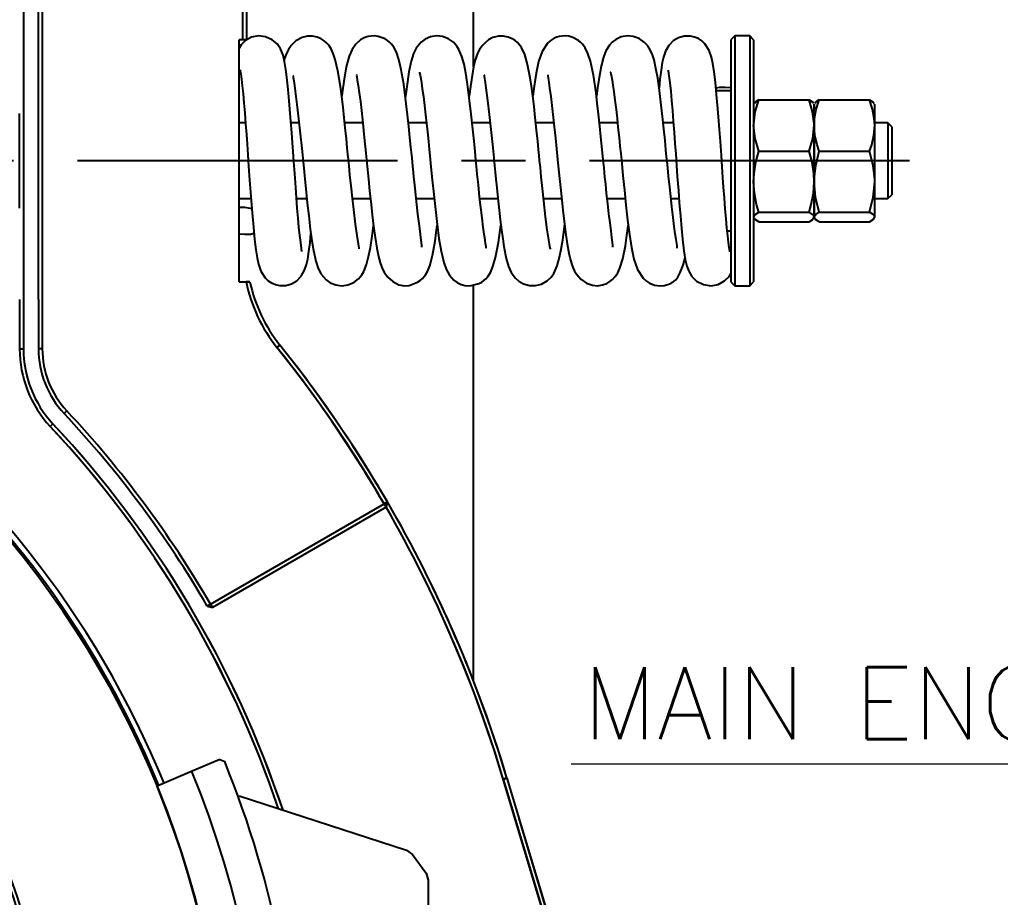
# Model space of a CAD drawing. Extents: x 4154 to 4364, y 2392 to 2546.
# Drawn here: x 4220.61 to 4241.05, y 2439.36 to 2457.64 of the extents above; entities that cross this region are included whole.
import ezdxf

# ---------------------------------------------------------------- set-up
doc = ezdxf.new("R2010")
doc.units = 0
doc.header["$LTSCALE"] = 1.5
doc.header["$MEASUREMENT"] = 0
for name, pattern in [('CENTER', [10.16, 6.35, -1.27, 1.27, -1.27]), ('CENTER2', [6.5, 5, -0.5, 0.5, -0.5]), ('HIDDEN', [4.5, 3, -1.5])]:
    doc.linetypes.add(name, pattern=pattern)
doc.layers.get('0').update_dxf_attribs({"color": 2})
doc.layers.add('1', color=7, linetype='Continuous')
doc.layers.add('SL', color=7, linetype='Continuous')
doc.styles.add('KWHS', font='ROMANS', dxfattribs={"bigfont": 'GHS'})
doc.styles.get("Standard").update_dxf_attribs({"font": 'romans.shx', "width": 0.9})
doc.dimstyles.get("Standard").update_dxf_attribs({"dimtxt": 0.18, "dimasz": 0.18, "dimexe": 0.18, "dimexo": 0.0625, "dimgap": 0.09, "dimtad": 0, "dimtih": 1, "dimtoh": 1, "dimdec": 4, "dimzin": 0, "dimdsep": 46, "dimtxsty": 'Standard', "dimcen": 0.09, "dimadec": 0, "dimazin": 0, "dimtfac": 1, "dimtdec": 4, "dimtofl": 0, "dimtmove": 0, "dimatfit": 0, "dimfxl": 1, "dimtolj": 1, "dimtzin": 0, "dimarcsym": 0})

msp = doc.modelspace()

# ---------------------------------------------------------------- linework, layer by layer
at = {"color": 7, "linetype": 'Continuous'}
for p, q in [((4220.68935, 2468.57848), (4220.68935, 2450.78641)), ((4221.00471, 2451.81106), (4221.00471, 2468.57848)), ((4221.08355, 2468.57848), (4221.08355, 2450.78641)), ((4225.26215, 2457.22532), (4225.26215, 2468.57848)), ((4225.34099, 2468.57848), (4225.34099, 2457.22532)), ((4230.07147, 2456.66291), (4230.07147, 2458.25026)), ((4225.22867, 2457.11774), (4225.18214, 2457.04655)), ((4225.1833, 2452.17948), (4225.1833, 2457.22532)), ((4225.26215, 2457.22532), (4225.1833, 2457.22532)), ((4225.31969, 2457.20645), (4225.22867, 2457.11774)), ((4225.34099, 2457.22532), (4225.26215, 2457.22532)), ((4225.44538, 2457.27482), (4225.31969, 2457.20645)), ((4225.58642, 2457.30352), (4225.44538, 2457.27482)), ((4225.73605, 2457.28765), (4225.58642, 2457.30352)), ((4225.87583, 2457.22496), (4225.73605, 2457.28765)), ((4225.97682, 2457.13671), (4225.87583, 2457.22496)), ((4226.04625, 2457.0359), (4225.97682, 2457.13671)), ((4226.27211, 2457.10271), (4226.2139, 2457.02077)), ((4226.36869, 2457.19819), (4226.27211, 2457.10271)), ((4226.4948, 2457.27272), (4226.36869, 2457.19819)), ((4226.61091, 2457.30159), (4226.4948, 2457.27272)), ((4226.71178, 2457.30122), (4226.61091, 2457.30159)), ((4226.81257, 2457.27942), (4226.71178, 2457.30122)), ((4226.89653, 2457.24305), (4226.81257, 2457.27942)), ((4226.95667, 2457.20441), (4226.89653, 2457.24305)), ((4227.00612, 2457.16222), (4226.95667, 2457.20441)), ((4227.05064, 2457.1129), (4227.00612, 2457.16222)), ((4227.10234, 2457.0347), (4227.05064, 2457.1129)), ((4227.61906, 2457.13514), (4227.53926, 2457.01906)), ((4227.71073, 2457.21897), (4227.61906, 2457.13514)), ((4227.77296, 2457.25584), (4227.71073, 2457.21897)), ((4227.82707, 2457.27808), (4227.77296, 2457.25584)), ((4227.87523, 2457.29169), (4227.82707, 2457.27808)), ((4227.93281, 2457.30133), (4227.87523, 2457.29169)), ((4227.99899, 2457.30396), (4227.93281, 2457.30133)), ((4228.08128, 2457.29473), (4227.99899, 2457.30396)), ((4228.22858, 2457.24037), (4228.08128, 2457.29473)), ((4228.27703, 2457.20947), (4228.22858, 2457.24037)), ((4228.31977, 2457.1749), (4228.27703, 2457.20947)), ((4228.36262, 2457.13055), (4228.31977, 2457.1749)), ((4228.40506, 2457.07244), (4228.36262, 2457.13055)), ((4228.98042, 2457.1767), (4228.87662, 2457.05188)), ((4229.05936, 2457.23443), (4228.98042, 2457.1767)), ((4229.1708, 2457.28332), (4229.05936, 2457.23443)), ((4229.2996, 2457.30397), (4229.1708, 2457.28332)), ((4229.422, 2457.2918), (4229.2996, 2457.30397)), ((4229.54749, 2457.2445), (4229.422, 2457.2918)), ((4229.65096, 2457.17057), (4229.54749, 2457.2445)), ((4229.72221, 2457.0905), (4229.65096, 2457.17057)), ((4230.30825, 2457.16163), (4230.24958, 2457.09778)), ((4230.38396, 2457.22309), (4230.30825, 2457.16163)), ((4230.46965, 2457.27), (4230.38396, 2457.22309)), ((4230.58673, 2457.30094), (4230.46965, 2457.27)), ((4230.68779, 2457.30179), (4230.58673, 2457.30094)), ((4230.789, 2457.28105), (4230.68779, 2457.30179)), ((4230.8741, 2457.24516), (4230.789, 2457.28105)), ((4230.93539, 2457.20647), (4230.8741, 2457.24516)), ((4230.9851, 2457.16464), (4230.93539, 2457.20647)), ((4231.06969, 2457.059), (4230.9851, 2457.16464)), ((4231.61987, 2457.15636), (4231.50139, 2456.98156)), ((4231.68872, 2457.21648), (4231.61987, 2457.15636)), ((4231.75135, 2457.25431), (4231.68872, 2457.21648)), ((4231.80591, 2457.27717), (4231.75135, 2457.25431)), ((4231.85398, 2457.29106), (4231.80591, 2457.27717)), ((4231.97671, 2457.30405), (4231.85398, 2457.29106)), ((4232.0582, 2457.29562), (4231.97671, 2457.30405)), ((4232.13972, 2457.27295), (4232.0582, 2457.29562)), ((4232.25627, 2457.21108), (4232.13972, 2457.27295)), ((4232.29898, 2457.17695), (4232.25627, 2457.21108)), ((4232.34184, 2457.13321), (4232.29898, 2457.17695)), ((4232.39832, 2457.05296), (4232.34184, 2457.13321)), ((4232.89963, 2457.11101), (4232.82519, 2456.99091)), ((4232.95834, 2457.1735), (4232.89963, 2457.11101)), ((4233.03583, 2457.23142), (4232.95834, 2457.1735)), ((4233.14571, 2457.2813), (4233.03583, 2457.23142)), ((4233.27462, 2457.30376), (4233.14571, 2457.2813)), ((4233.39677, 2457.29329), (4233.27462, 2457.30376)), ((4233.5227, 2457.24784), (4233.39677, 2457.29329)), ((4233.62776, 2457.17483), (4233.5227, 2457.24784)), ((4233.70071, 2457.09457), (4233.62776, 2457.17483)), ((4234.1365, 2457.10454), (4234.06799, 2456.9835)), ((4234.22985, 2457.20124), (4234.1365, 2457.10454)), ((4234.33828, 2457.26539), (4234.22985, 2457.20124)), ((4234.45734, 2457.29893), (4234.33828, 2457.26539)), ((4234.59273, 2457.29976), (4234.45734, 2457.29893)), ((4234.6757, 2457.28098), (4234.59273, 2457.29976)), ((4234.75549, 2457.24691), (4234.6757, 2457.28098)), ((4234.82652, 2457.19921), (4234.75549, 2457.24691)), ((4234.88681, 2457.14032), (4234.82652, 2457.19921)), ((4234.97608, 2457.00173), (4234.88681, 2457.14032)), ((4235.51152, 2457.30417), (4235.43268, 2457.22532)), ((4235.43268, 2457.22532), (4235.43268, 2452.17948)), ((4235.51152, 2457.30417), (4235.51152, 2452.10064)), ((4235.82689, 2457.30417), (4235.51152, 2457.30417)), ((4235.82689, 2457.30417), (4235.82689, 2452.10064)), ((4235.90573, 2457.22532), (4235.82689, 2457.30417)), ((4235.90573, 2457.22532), (4235.90573, 2452.17948)), ((4225.18214, 2457.04655), (4225.18214, 2457.04655)), ((4226.1005, 2456.90214), (4226.04625, 2457.0359)), ((4226.13157, 2456.77175), (4226.1005, 2456.90214)), ((4226.16597, 2456.92605), (4226.1257, 2456.80913)), ((4226.2139, 2457.02077), (4226.16597, 2456.92605)), ((4227.14732, 2456.93759), (4227.10234, 2457.0347)), ((4227.18786, 2456.81572), (4227.14732, 2456.93759)), ((4227.53926, 2457.01906), (4227.47902, 2456.88404)), ((4228.46045, 2456.96384), (4228.40506, 2457.07244)), ((4228.51167, 2456.81537), (4228.46045, 2456.96384)), ((4228.81983, 2456.93492), (4228.77124, 2456.77929)), ((4228.87662, 2457.05188), (4228.81983, 2456.93492)), ((4229.76543, 2457.02124), (4229.72221, 2457.0905)), ((4229.82605, 2456.87736), (4229.76543, 2457.02124)), ((4230.16061, 2456.95587), (4230.13158, 2456.88471)), ((4230.19328, 2457.01732), (4230.16061, 2456.95587)), ((4230.24958, 2457.09778), (4230.19328, 2457.01732)), ((4231.13766, 2456.91419), (4231.06969, 2457.059)), ((4231.19611, 2456.71129), (4231.13766, 2456.91419)), ((4231.50139, 2456.98156), (4231.4243, 2456.76807)), ((4232.45332, 2456.93539), (4232.39832, 2457.05296)), ((4232.50304, 2456.77997), (4232.45332, 2456.93539)), ((4232.82519, 2456.99091), (4232.77552, 2456.86023)), ((4233.75667, 2457.00238), (4233.70071, 2457.09457)), ((4233.79731, 2456.90677), (4233.75667, 2457.00238)), ((4233.83025, 2456.80213), (4233.79731, 2456.90677)), ((4234.06799, 2456.9835), (4234.02714, 2456.86264)), ((4235.02821, 2456.85847), (4234.97608, 2457.00173)), ((4226.1257, 2456.80913), (4226.12416, 2456.80283)), ((4226.15926, 2456.60508), (4226.13157, 2456.77175)), ((4227.24309, 2456.5749), (4227.18786, 2456.81572)), ((4227.47902, 2456.88404), (4227.41635, 2456.65791)), ((4228.55632, 2456.63399), (4228.51167, 2456.81537)), ((4228.77124, 2456.77929), (4228.72309, 2456.55311)), ((4229.87092, 2456.71309), (4229.82605, 2456.87736)), ((4229.90771, 2456.52575), (4229.87092, 2456.71309)), ((4230.10491, 2456.80068), (4230.07125, 2456.66201)), ((4230.13158, 2456.88471), (4230.10491, 2456.80068)), ((4231.24955, 2456.43173), (4231.19611, 2456.71129)), ((4231.4243, 2456.76807), (4231.37273, 2456.52858)), ((4232.56648, 2456.4851), (4232.50304, 2456.77997)), ((4232.77552, 2456.86023), (4232.72748, 2456.67059)), ((4233.87043, 2456.62772), (4233.83025, 2456.80213)), ((4234.00246, 2456.75011), (4233.9774, 2456.59217)), ((4234.02714, 2456.86264), (4234.00246, 2456.75011)), ((4235.05739, 2456.72631), (4235.02821, 2456.85847)), ((4235.08331, 2456.55503), (4235.05739, 2456.72631)), ((4225.20512, 2456.59797), (4225.20773, 2456.57554)), ((4225.20773, 2456.57554), (4225.21833, 2456.50756)), ((4225.21833, 2456.50756), (4225.23229, 2456.40456)), ((4226.17976, 2456.44735), (4226.15926, 2456.60508)), ((4227.29575, 2456.24715), (4227.24309, 2456.5749)), ((4227.41635, 2456.65791), (4227.37087, 2456.40489)), ((4227.63424, 2456.49661), (4227.63149, 2456.48635)), ((4228.61481, 2456.29983), (4228.55632, 2456.63399)), ((4228.72309, 2456.55311), (4228.68997, 2456.35049)), ((4228.94541, 2456.54743), (4228.94533, 2456.53652)), ((4228.94533, 2456.53652), (4228.95558, 2456.48358)), ((4229.94358, 2456.29633), (4229.90771, 2456.52575)), ((4230.07125, 2456.66201), (4230.0376, 2456.48176)), ((4231.37273, 2456.52858), (4231.33085, 2456.25845)), ((4231.61626, 2456.49559), (4231.61376, 2456.49565)), ((4231.61376, 2456.49565), (4231.61403, 2456.47429)), ((4232.72748, 2456.67059), (4232.67853, 2456.39698)), ((4232.9269, 2456.54807), (4232.92577, 2456.54911)), ((4232.92577, 2456.54911), (4232.93197, 2456.50958)), ((4232.93197, 2456.50958), (4232.94164, 2456.45957)), ((4233.90603, 2456.4236), (4233.87043, 2456.62772)), ((4233.9774, 2456.59217), (4233.95373, 2456.40194)), ((4234.12448, 2456.59026), (4234.12482, 2456.57356)), ((4234.12482, 2456.57356), (4234.14023, 2456.4735)), ((4235.10855, 2456.3429), (4235.08331, 2456.55503)), ((4225.23229, 2456.40456), (4225.2484, 2456.26707)), ((4226.20051, 2456.25777), (4226.17976, 2456.44735)), ((4226.31468, 2456.48202), (4226.30868, 2456.47497)), ((4226.30868, 2456.47497), (4226.31099, 2456.43802)), ((4226.31099, 2456.43802), (4226.32126, 2456.37121)), ((4226.32126, 2456.37121), (4226.33682, 2456.27333)), ((4227.37087, 2456.40489), (4227.3308, 2456.12036)), ((4227.63149, 2456.48635), (4227.63607, 2456.44956)), ((4227.63607, 2456.44956), (4227.64738, 2456.38071)), ((4227.64738, 2456.38071), (4227.66449, 2456.27289)), ((4228.66833, 2455.89065), (4228.61481, 2456.29983)), ((4228.68997, 2456.35049), (4228.65525, 2456.09821)), ((4228.95558, 2456.48358), (4228.96752, 2456.41924)), ((4228.96752, 2456.41924), (4228.98311, 2456.32694)), ((4228.98311, 2456.32694), (4229.00197, 2456.20295)), ((4229.98086, 2456.01363), (4229.94358, 2456.29633)), ((4230.0376, 2456.48176), (4230.00296, 2456.25292)), ((4230.29369, 2456.48388), (4230.28998, 2456.46285)), ((4230.28998, 2456.46285), (4230.29601, 2456.41356)), ((4230.29544, 2456.48359), (4230.29369, 2456.48388)), ((4230.29601, 2456.41356), (4230.3088, 2456.33367)), ((4230.3088, 2456.33367), (4230.32587, 2456.22353)), ((4231.27583, 2456.25713), (4231.24955, 2456.43173)), ((4231.61403, 2456.47429), (4231.62157, 2456.4248)), ((4231.62157, 2456.4248), (4231.63544, 2456.34031)), ((4231.63544, 2456.34031), (4231.65475, 2456.21407)), ((4232.62193, 2456.11543), (4232.56648, 2456.4851)), ((4232.67853, 2456.39698), (4232.65296, 2456.22086)), ((4232.94164, 2456.45957), (4232.95517, 2456.38391)), ((4232.95517, 2456.38391), (4232.97218, 2456.27865)), ((4233.94252, 2456.16925), (4233.90603, 2456.4236)), ((4233.95373, 2456.40194), (4233.93503, 2456.22143)), ((4234.14023, 2456.4735), (4234.15845, 2456.32898)), ((4234.15845, 2456.32898), (4234.17706, 2456.15536)), ((4235.13406, 2456.08581), (4235.10855, 2456.3429)), ((4225.2484, 2456.26707), (4225.26549, 2456.10082)), ((4225.26549, 2456.10082), (4225.28297, 2455.91128)), ((4226.22186, 2456.03361), (4226.20051, 2456.25777)), ((4226.33682, 2456.27333), (4226.35474, 2456.15173)), ((4226.35474, 2456.15173), (4226.39023, 2455.87779)), ((4227.32242, 2456.04504), (4227.29575, 2456.24715)), ((4227.3308, 2456.12036), (4227.32202, 2456.04806)), ((4227.66449, 2456.27289), (4227.68662, 2456.11975)), ((4227.68662, 2456.11975), (4227.71037, 2455.93714)), ((4228.65525, 2456.09821), (4228.64849, 2456.04236)), ((4229.00197, 2456.20295), (4229.02378, 2456.04421)), ((4230.00296, 2456.25292), (4229.97625, 2456.04865)), ((4230.32587, 2456.22353), (4230.36154, 2455.96038)), ((4231.30248, 2456.05645), (4231.27583, 2456.25713)), ((4231.33085, 2456.25845), (4231.30356, 2456.04745)), ((4231.65475, 2456.21407), (4231.67827, 2456.04394)), ((4232.64842, 2455.90248), (4232.62193, 2456.11543)), ((4232.65296, 2456.22086), (4232.63043, 2456.04712)), ((4232.97218, 2456.27865), (4232.99232, 2456.14032)), ((4232.99232, 2456.14032), (4233.01528, 2455.96619)), ((4233.9806, 2455.86087), (4233.94252, 2456.16925)), ((4234.17706, 2456.15536), (4234.19552, 2455.96076)), ((4235.1968, 2456.22698), (4235.11872, 2456.21227)), ((4235.43268, 2456.16097), (4235.1266, 2456.16097)), ((4235.15357, 2455.86365), (4235.13406, 2456.08581)), ((4235.31394, 2456.23273), (4235.1968, 2456.22698)), ((4235.43268, 2456.22071), (4235.31394, 2456.23273)), ((4225.28297, 2455.91128), (4225.30079, 2455.7008)), ((4226.24389, 2455.77562), (4226.22186, 2456.03361)), ((4226.39023, 2455.87779), (4226.42478, 2455.57737)), ((4227.34957, 2455.81797), (4227.32242, 2456.04504)), ((4227.71037, 2455.93714), (4227.73301, 2455.74717)), ((4228.69474, 2455.65826), (4228.66833, 2455.89065)), ((4229.02378, 2456.04421), (4229.04747, 2455.85483)), ((4230.0199, 2455.67691), (4229.98086, 2456.01363)), ((4230.36154, 2455.96038), (4230.39641, 2455.66594)), ((4231.32966, 2455.83016), (4231.30248, 2456.05645)), ((4231.67827, 2456.04394), (4231.70156, 2455.85747)), ((4232.67482, 2455.67106), (4232.64842, 2455.90248)), ((4233.01528, 2455.96619), (4233.03856, 2455.7735)), ((4234.19552, 2455.96076), (4234.21367, 2455.75029)), ((4235.93472, 2455.92325), (4235.92029, 2455.89789)), ((4236.01135, 2455.97219), (4235.93472, 2455.92325)), ((4235.93771, 2455.72411), (4236.01135, 2455.97219)), ((4236.01135, 2455.97219), (4237.06156, 2455.97219)), ((4237.13521, 2455.72411), (4237.06156, 2455.97219)), ((4237.06156, 2455.97219), (4237.1382, 2455.92325)), ((4237.1382, 2455.92325), (4237.15263, 2455.89789)), ((4237.16719, 2455.88502), (4237.16719, 2455.4372)), ((4237.16719, 2455.4372), (4237.16719, 2455.88502)), ((4237.19618, 2455.92325), (4237.18175, 2455.89789)), ((4237.27282, 2455.97219), (4237.19618, 2455.92325)), ((4237.21199, 2455.77835), (4237.27282, 2455.97219)), ((4237.27282, 2455.97219), (4238.32302, 2455.97219)), ((4238.38385, 2455.77835), (4238.32302, 2455.97219)), ((4238.32302, 2455.97219), (4238.39966, 2455.92325)), ((4238.39966, 2455.92325), (4238.41409, 2455.89789)), ((4238.42865, 2455.4372), (4238.42865, 2455.88502)), ((4225.30079, 2455.7008), (4225.31889, 2455.47231)), ((4226.26415, 2455.5192), (4226.24389, 2455.77562)), ((4227.37432, 2455.59577), (4227.34957, 2455.81797)), ((4227.73301, 2455.74717), (4227.75443, 2455.55568)), ((4229.04747, 2455.85483), (4229.06965, 2455.66336)), ((4230.04703, 2455.42372), (4230.0199, 2455.67691)), ((4231.35458, 2455.60716), (4231.32966, 2455.83016)), ((4231.70156, 2455.85747), (4231.7237, 2455.66619)), ((4233.03856, 2455.7735), (4233.05992, 2455.58436)), ((4234.00701, 2455.62554), (4233.9806, 2455.86087)), ((4234.21367, 2455.75029), (4234.23161, 2455.52692)), ((4235.17351, 2455.61738), (4235.15357, 2455.86365)), ((4235.9063, 2455.47525), (4235.93771, 2455.72411)), ((4237.16661, 2455.47525), (4237.13521, 2455.72411)), ((4237.17557, 2455.58279), (4237.21199, 2455.77835)), ((4238.42027, 2455.58279), (4238.38385, 2455.77835)), ((4225.31742, 2455.49081), (4225.1833, 2455.49081)), ((4225.31889, 2455.47231), (4225.33574, 2455.2491)), ((4226.28187, 2455.28345), (4226.26415, 2455.5192)), ((4226.43399, 2455.49081), (4226.26629, 2455.49081)), ((4226.42478, 2455.57737), (4226.45793, 2455.26603)), ((4227.39596, 2455.39206), (4227.37432, 2455.59577)), ((4227.76126, 2455.49081), (4227.38547, 2455.49081)), ((4227.75443, 2455.55568), (4227.79325, 2455.18701)), ((4228.72082, 2455.41437), (4228.69474, 2455.65826)), ((4229.08857, 2455.49081), (4228.71264, 2455.49081)), ((4229.06965, 2455.66336), (4229.08985, 2455.47912)), ((4229.08985, 2455.47912), (4229.10799, 2455.3073)), ((4230.41541, 2455.49081), (4230.03984, 2455.49081)), ((4230.39641, 2455.66594), (4230.43, 2455.35628)), ((4231.38296, 2455.33898), (4231.35458, 2455.60716)), ((4231.74278, 2455.49081), (4231.36689, 2455.49081)), ((4231.7237, 2455.66619), (4231.75124, 2455.41304)), ((4232.70098, 2455.42701), (4232.67482, 2455.67106)), ((4233.06999, 2455.49081), (4232.69414, 2455.49081)), ((4233.05992, 2455.58436), (4233.07926, 2455.40481)), ((4234.03429, 2455.36827), (4234.00701, 2455.62554)), ((4234.23436, 2455.49081), (4234.0213, 2455.49081)), ((4234.23161, 2455.52692), (4234.2493, 2455.29477)), ((4235.19365, 2455.35333), (4235.17351, 2455.61738)), ((4235.90573, 2455.4372), (4235.9063, 2455.47525)), ((4237.16719, 2455.4372), (4237.16661, 2455.47525)), ((4237.16719, 2455.4372), (4237.17557, 2455.58279)), ((4238.42865, 2455.4372), (4238.42027, 2455.58279)), ((4238.7046, 2455.49081), (4238.42865, 2455.49081)), ((4238.78344, 2455.41197), (4238.7046, 2455.49081)), ((4238.7046, 2455.49081), (4238.7046, 2453.94393)), ((4226.29709, 2455.07484), (4226.28187, 2455.28345)), ((4226.45793, 2455.26603), (4226.4892, 2454.95852)), ((4227.42008, 2455.15705), (4227.39596, 2455.39206)), ((4228.74411, 2455.18788), (4228.72082, 2455.41437)), ((4229.10799, 2455.3073), (4229.12885, 2455.10411)), ((4230.07258, 2455.17515), (4230.04703, 2455.42372)), ((4230.43, 2455.35628), (4230.46194, 2455.04544)), ((4231.40595, 2455.11357), (4231.38296, 2455.33898)), ((4231.75124, 2455.41304), (4231.77633, 2455.17144)), ((4232.72444, 2455.19932), (4232.70098, 2455.42701)), ((4233.07926, 2455.40481), (4233.10177, 2455.18816)), ((4234.0588, 2455.12834), (4234.03429, 2455.36827)), ((4234.2493, 2455.29477), (4234.26655, 2455.06006)), ((4235.21191, 2455.10439), (4235.19365, 2455.35333)), ((4235.93472, 2455.16431), (4235.90573, 2455.4372)), ((4237.1382, 2455.16431), (4237.16719, 2455.4372)), ((4237.16719, 2455.4372), (4237.16719, 2454.2673)), ((4237.16719, 2454.2673), (4237.16719, 2455.4372)), ((4237.1833, 2455.23473), (4237.16719, 2455.4372)), ((4238.41254, 2455.23473), (4238.42865, 2455.4372)), ((4238.42865, 2454.2673), (4238.42865, 2455.4372)), ((4238.78344, 2455.41197), (4238.78344, 2454.01978)), ((4225.33574, 2455.2491), (4225.35029, 2455.05051)), ((4226.30986, 2454.89723), (4226.29709, 2455.07484)), ((4227.43891, 2454.96954), (4227.42008, 2455.15705)), ((4227.79325, 2455.18701), (4227.8262, 2454.86008)), ((4228.76439, 2454.9863), (4228.74411, 2455.18788)), ((4229.12885, 2455.10411), (4229.14578, 2454.93602)), ((4230.09311, 2454.97074), (4230.07258, 2455.17515)), ((4231.42369, 2454.9365), (4231.40595, 2455.11357)), ((4231.77633, 2455.17144), (4231.7988, 2454.94908)), ((4232.75102, 2454.93472), (4232.72444, 2455.19932)), ((4233.10177, 2455.18816), (4233.12042, 2455.00429)), ((4234.07828, 2454.93385), (4234.0588, 2455.12834)), ((4234.26655, 2455.06006), (4234.28195, 2454.84619)), ((4235.23281, 2454.81327), (4235.21191, 2455.10439)), ((4236.01135, 2454.9022), (4235.93472, 2455.16431)), ((4237.06156, 2454.9022), (4237.1382, 2455.16431)), ((4237.22803, 2455.03739), (4237.1833, 2455.23473)), ((4238.36781, 2455.03739), (4238.41254, 2455.23473)), ((4225.35029, 2455.05051), (4225.36618, 2454.8296)), ((4226.32474, 2454.68876), (4226.30986, 2454.89723)), ((4226.4892, 2454.95852), (4226.51601, 2454.68932)), ((4227.45255, 2454.83241), (4227.43891, 2454.96954)), ((4227.8262, 2454.86008), (4227.85379, 2454.58235)), ((4228.7868, 2454.76108), (4228.76439, 2454.9863)), ((4229.14578, 2454.93602), (4229.15905, 2454.80294)), ((4230.10865, 2454.81452), (4230.09311, 2454.97074)), ((4230.46194, 2455.04544), (4230.4903, 2454.76182)), ((4231.43625, 2454.81013), (4231.42369, 2454.9365)), ((4231.7988, 2454.94908), (4231.82756, 2454.66015)), ((4232.77232, 2454.72037), (4232.75102, 2454.93472)), ((4233.12042, 2455.00429), (4233.13507, 2454.85783)), ((4233.13507, 2454.85783), (4233.15576, 2454.64969)), ((4234.09278, 2454.788), (4234.07828, 2454.93385)), ((4235.95053, 2454.67216), (4236.01135, 2454.9022)), ((4236.01135, 2454.9022), (4237.06156, 2454.9022)), ((4237.12239, 2454.67216), (4237.06156, 2454.9022)), ((4237.19917, 2454.60779), (4237.27282, 2454.9022)), ((4237.27282, 2454.9022), (4237.22803, 2455.03739)), ((4237.27282, 2454.9022), (4238.32302, 2454.9022)), ((4238.32302, 2454.9022), (4238.36781, 2455.03739)), ((4238.39667, 2454.60779), (4238.32302, 2454.9022)), ((4225.36618, 2454.8296), (4225.38317, 2454.59156)), ((4226.34263, 2454.43886), (4226.32474, 2454.68876)), ((4226.51601, 2454.68932), (4226.53744, 2454.47357)), ((4227.46236, 2454.73363), (4227.45255, 2454.83241)), ((4227.47595, 2454.5968), (4227.46236, 2454.73363)), ((4228.80397, 2454.58819), (4228.7868, 2454.76108)), ((4229.15905, 2454.80294), (4229.18121, 2454.5798)), ((4230.11927, 2454.70752), (4230.10865, 2454.81452)), ((4230.13089, 2454.59063), (4230.11927, 2454.70752)), ((4230.4903, 2454.76182), (4230.50623, 2454.60135)), ((4231.44628, 2454.70908), (4231.43625, 2454.81013)), ((4231.46093, 2454.56171), (4231.44628, 2454.70908)), ((4231.82756, 2454.66015), (4231.85383, 2454.39601)), ((4232.7884, 2454.55859), (4232.77232, 2454.72037)), ((4233.15576, 2454.64969), (4233.18162, 2454.38974)), ((4234.10276, 2454.68736), (4234.09278, 2454.788)), ((4234.11548, 2454.55942), (4234.10276, 2454.68736)), ((4234.28195, 2454.84619), (4234.29908, 2454.60625)), ((4235.2498, 2454.57522), (4235.23281, 2454.81327)), ((4235.9141, 2454.44008), (4235.95053, 2454.67216)), ((4237.15881, 2454.44008), (4237.12239, 2454.67216)), ((4225.38317, 2454.59156), (4225.40407, 2454.30046)), ((4226.53744, 2454.47357), (4226.5601, 2454.24758)), ((4227.49455, 2454.41063), (4227.47595, 2454.5968)), ((4227.85379, 2454.58235), (4227.8797, 2454.3226)), ((4228.81596, 2454.46799), (4228.80397, 2454.58819)), ((4228.82658, 2454.36233), (4228.81596, 2454.46799)), ((4229.18121, 2454.5798), (4229.20858, 2454.30548)), ((4230.14773, 2454.42193), (4230.13089, 2454.59063)), ((4230.50623, 2454.60135), (4230.51976, 2454.46529)), ((4230.51976, 2454.46529), (4230.53409, 2454.32192)), ((4231.48058, 2454.36551), (4231.46093, 2454.56171)), ((4232.79845, 2454.45797), (4232.7884, 2454.55859)), ((4232.8082, 2454.36099), (4232.79845, 2454.45797)), ((4234.13342, 2454.38017), (4234.11548, 2454.55942)), ((4234.29908, 2454.60625), (4234.31561, 2454.37538)), ((4235.2657, 2454.35431), (4235.2498, 2454.57522)), ((4237.16776, 2454.31246), (4237.19917, 2454.60779)), ((4238.42808, 2454.31246), (4238.39667, 2454.60779)), ((4225.40407, 2454.30046), (4225.42233, 2454.05153)), ((4226.36382, 2454.14849), (4226.34263, 2454.43886)), ((4226.5601, 2454.24758), (4226.58039, 2454.04923)), ((4227.51812, 2454.17871), (4227.49455, 2454.41063)), ((4227.8797, 2454.3226), (4227.9046, 2454.07758)), ((4228.84305, 2454.20038), (4228.82658, 2454.36233)), ((4229.20858, 2454.30548), (4229.23997, 2453.99852)), ((4230.16972, 2454.20486), (4230.14773, 2454.42193)), ((4230.53409, 2454.32192), (4230.55257, 2454.13966)), ((4231.50519, 2454.12475), (4231.48058, 2454.36551)), ((4231.85383, 2454.39601), (4231.87884, 2454.14829)), ((4232.82282, 2454.21722), (4232.8082, 2454.36099)), ((4233.18162, 2454.38974), (4233.21216, 2454.08819)), ((4234.15647, 2454.15366), (4234.13342, 2454.38017)), ((4234.31561, 2454.37538), (4234.33695, 2454.08298)), ((4235.28025, 2454.15571), (4235.2657, 2454.35431)), ((4235.90573, 2454.2673), (4235.9141, 2454.44008)), ((4235.92184, 2454.02703), (4235.90573, 2454.2673)), ((4237.15108, 2454.02703), (4237.16719, 2454.2673)), ((4237.16719, 2454.2673), (4237.15881, 2454.44008)), ((4237.16719, 2454.2673), (4237.16776, 2454.31246)), ((4237.16719, 2454.2673), (4237.16719, 2453.53251)), ((4237.16719, 2453.53251), (4237.16719, 2454.2673)), ((4237.19618, 2453.94346), (4237.16719, 2454.2673)), ((4238.39966, 2453.94346), (4238.42865, 2454.2673)), ((4238.42865, 2454.2673), (4238.42808, 2454.31246)), ((4238.42865, 2453.53251), (4238.42865, 2454.2673)), ((4225.42233, 2454.05153), (4225.44247, 2453.7875)), ((4226.38051, 2453.92772), (4226.36382, 2454.14849)), ((4226.58039, 2454.04923), (4226.60498, 2453.81678)), ((4227.54523, 2453.92095), (4227.51812, 2454.17871)), ((4227.9046, 2454.07758), (4227.93458, 2453.79368)), ((4228.8655, 2453.98534), (4228.84305, 2454.20038)), ((4230.19673, 2453.94638), (4230.16972, 2454.20486)), ((4230.55257, 2454.13966), (4230.57528, 2453.92134)), ((4231.53233, 2453.8692), (4231.50519, 2454.12475)), ((4231.87884, 2454.14829), (4231.90661, 2453.8816)), ((4232.84227, 2454.02989), (4232.82282, 2454.21722)), ((4233.21216, 2454.08819), (4233.24513, 2453.77624)), ((4234.17705, 2453.95734), (4234.15647, 2454.15366)), ((4234.33695, 2454.08298), (4234.35621, 2453.82881)), ((4235.2971, 2453.93249), (4235.28025, 2454.15571)), ((4225.1833, 2453.91399), (4225.43282, 2453.91399)), ((4226.39742, 2453.71403), (4226.38051, 2453.92772)), ((4226.3816, 2453.91399), (4226.5947, 2453.91399)), ((4227.5714, 2453.68509), (4227.54523, 2453.92095)), ((4227.546, 2453.91399), (4227.92188, 2453.91399)), ((4228.88618, 2453.79479), (4228.8655, 2453.98534)), ((4228.87324, 2453.91399), (4229.24906, 2453.91399)), ((4229.23997, 2453.99852), (4229.27361, 2453.68584)), ((4230.22018, 2453.7325), (4230.19673, 2453.94638)), ((4230.20028, 2453.91399), (4230.57608, 2453.91399)), ((4230.57528, 2453.92134), (4230.60237, 2453.6724)), ((4231.52757, 2453.91399), (4231.90324, 2453.91399)), ((4231.57066, 2453.5342), (4231.53233, 2453.8692)), ((4231.90661, 2453.8816), (4231.92944, 2453.67243)), ((4232.86649, 2453.80543), (4232.84227, 2454.02989)), ((4232.85478, 2453.91399), (4233.23057, 2453.91399)), ((4234.20035, 2453.74416), (4234.17705, 2453.95734)), ((4234.18178, 2453.91399), (4234.34976, 2453.91399)), ((4235.31519, 2453.70399), (4235.2971, 2453.93249)), ((4235.96657, 2453.79284), (4235.92184, 2454.02703)), ((4237.10635, 2453.79284), (4237.15108, 2454.02703)), ((4237.27282, 2453.63241), (4237.19618, 2453.94346)), ((4238.32302, 2453.63241), (4238.39966, 2453.94346)), ((4238.42865, 2453.91399), (4238.7046, 2453.91399)), ((4238.7046, 2453.91399), (4238.78344, 2453.99283)), ((4238.7046, 2453.94393), (4238.7046, 2453.91399)), ((4238.78344, 2454.01978), (4238.78344, 2453.99283)), ((4225.30204, 2453.7274), (4225.1833, 2453.72909)), ((4225.41919, 2453.70812), (4225.30204, 2453.7274)), ((4225.45311, 2453.69901), (4225.41919, 2453.70812)), ((4225.44247, 2453.7875), (4225.46241, 2453.54121)), ((4226.41453, 2453.51087), (4226.39742, 2453.71403)), ((4226.60498, 2453.81678), (4226.63404, 2453.55714)), ((4227.60808, 2453.38328), (4227.5714, 2453.68509)), ((4227.93458, 2453.79368), (4227.95896, 2453.5755)), ((4228.90975, 2453.58912), (4228.88618, 2453.79479)), ((4229.27361, 2453.68584), (4229.30981, 2453.37708)), ((4230.24587, 2453.51296), (4230.22018, 2453.7325)), ((4230.60237, 2453.6724), (4230.62569, 2453.4709)), ((4231.92944, 2453.67243), (4231.95592, 2453.44438)), ((4232.88997, 2453.59984), (4232.86649, 2453.80543)), ((4233.24513, 2453.77624), (4233.28056, 2453.46522)), ((4234.226, 2453.52408), (4234.20035, 2453.74416)), ((4234.35621, 2453.82881), (4234.37833, 2453.55371)), ((4235.33301, 2453.4935), (4235.31519, 2453.70399)), ((4235.93771, 2453.58608), (4236.01135, 2453.63241)), ((4236.01135, 2453.63241), (4235.96657, 2453.79284)), ((4236.01135, 2453.63241), (4237.06156, 2453.63241)), ((4237.06156, 2453.63241), (4237.10635, 2453.79284)), ((4237.13521, 2453.58608), (4237.06156, 2453.63241)), ((4237.19917, 2453.58608), (4237.27282, 2453.63241)), ((4237.27282, 2453.63241), (4238.32302, 2453.63241)), ((4238.39667, 2453.58608), (4238.32302, 2453.63241)), ((4225.46241, 2453.54121), (4225.48192, 2453.31903)), ((4226.43188, 2453.32125), (4226.41453, 2453.51087)), ((4226.63404, 2453.55714), (4226.66774, 2453.28156)), ((4227.95896, 2453.5755), (4227.9871, 2453.34172)), ((4228.93304, 2453.39921), (4228.90975, 2453.58912)), ((4230.2699, 2453.32353), (4230.24587, 2453.51296)), ((4230.62569, 2453.4709), (4230.65159, 2453.26336)), ((4231.60576, 2453.26301), (4231.57066, 2453.5342)), ((4231.95592, 2453.44438), (4231.9863, 2453.20588)), ((4232.91333, 2453.40868), (4232.88997, 2453.59984)), ((4233.28056, 2453.46522), (4233.31881, 2453.16638)), ((4234.25018, 2453.33264), (4234.226, 2453.52408)), ((4234.37833, 2453.55371), (4234.40151, 2453.29057)), ((4235.35049, 2453.30396), (4235.33301, 2453.4935)), ((4235.90573, 2453.53251), (4235.9063, 2453.53961)), ((4235.9063, 2453.53961), (4235.93771, 2453.58608)), ((4235.93472, 2453.48155), (4235.92029, 2453.50691)), ((4236.01135, 2453.43261), (4235.93472, 2453.48155)), ((4236.01135, 2453.43261), (4237.06156, 2453.43261)), ((4237.06156, 2453.43261), (4237.1382, 2453.48155)), ((4237.16661, 2453.53961), (4237.13521, 2453.58608)), ((4237.1382, 2453.48155), (4237.16719, 2453.53251)), ((4237.16719, 2453.53251), (4237.16661, 2453.53961)), ((4237.16719, 2453.53251), (4237.16776, 2453.53961)), ((4237.19618, 2453.48155), (4237.16719, 2453.53251)), ((4237.16776, 2453.53961), (4237.19917, 2453.58608)), ((4237.27282, 2453.43261), (4237.19618, 2453.48155)), ((4237.27282, 2453.43261), (4238.32302, 2453.43261)), ((4238.32302, 2453.43261), (4238.39966, 2453.48155)), ((4238.42808, 2453.53961), (4238.39667, 2453.58608)), ((4238.39966, 2453.48155), (4238.42865, 2453.53251)), ((4238.42865, 2453.53251), (4238.42808, 2453.53961)), ((4238.42865, 2453.51978), (4238.42865, 2453.53251)), ((4225.48192, 2453.31903), (4225.50744, 2453.06188)), ((4226.44948, 2453.14798), (4226.43188, 2453.32125)), ((4226.66774, 2453.28156), (4226.70236, 2453.03354)), ((4227.64133, 2453.14635), (4227.60808, 2453.38328)), ((4227.95593, 2453.13031), (4227.98535, 2453.35621)), ((4227.9871, 2453.34172), (4228.01926, 2453.10214)), ((4228.95452, 2453.2354), (4228.93304, 2453.39921)), ((4228.9728, 2453.10184), (4228.95452, 2453.2354)), ((4229.29366, 2453.20975), (4229.31251, 2453.35684)), ((4229.30981, 2453.37708), (4229.34896, 2453.08423)), ((4230.29092, 2453.17167), (4230.2699, 2453.32353)), ((4230.58975, 2453.00279), (4230.63966, 2453.35893)), ((4230.65159, 2453.26336), (4230.67764, 2453.07513)), ((4231.63724, 2453.05654), (4231.60576, 2453.26301)), ((4231.92688, 2453.05726), (4231.96391, 2453.32937)), ((4231.96391, 2453.32937), (4231.96712, 2453.35645)), ((4232.93493, 2453.24337), (4232.91333, 2453.40868)), ((4232.95343, 2453.10811), (4232.93493, 2453.24337)), ((4233.25987, 2453.10081), (4233.28642, 2453.295)), ((4233.28642, 2453.295), (4233.29422, 2453.35847)), ((4234.27138, 2453.17881), (4234.25018, 2453.33264)), ((4234.40151, 2453.29057), (4234.4238, 2453.0674)), ((4235.36758, 2453.13771), (4235.35049, 2453.30396)), ((4235.35667, 2453.24384), (4235.43268, 2453.24384)), ((4225.1833, 2453.18409), (4225.30204, 2453.17207)), ((4225.30204, 2453.17207), (4225.41919, 2453.17783)), ((4225.41919, 2453.17783), (4225.49727, 2453.19254)), ((4225.50744, 2453.06188), (4225.53268, 2452.84969)), ((4226.46697, 2452.99756), (4226.44948, 2453.14798)), ((4226.66226, 2453.00289), (4226.68117, 2453.18534)), ((4226.70236, 2453.03354), (4226.73542, 2452.83485)), ((4227.67034, 2452.97451), (4227.64133, 2453.14635)), ((4227.9199, 2452.89612), (4227.95593, 2453.13031)), ((4228.01926, 2453.10214), (4228.05404, 2452.88097)), ((4228.98618, 2453.00138), (4228.9728, 2453.10184)), ((4229.21409, 2452.73242), (4229.26728, 2453.02665)), ((4229.26728, 2453.02665), (4229.29366, 2453.20975)), ((4229.34896, 2453.08423), (4229.39214, 2452.82083)), ((4230.30833, 2453.05577), (4230.29092, 2453.17167)), ((4230.32142, 2452.97306), (4230.30833, 2453.05577)), ((4230.67764, 2453.07513), (4230.70273, 2452.91533)), ((4231.66227, 2452.92045), (4231.63724, 2453.05654)), ((4231.89542, 2452.86165), (4231.92688, 2453.05726)), ((4231.9863, 2453.20588), (4232.02062, 2452.97047)), ((4232.96711, 2453.00585), (4232.95343, 2453.10811)), ((4233.23357, 2452.93229), (4233.25987, 2453.10081)), ((4233.31881, 2453.16638), (4233.36046, 2452.89345)), ((4234.289, 2453.06107), (4234.27138, 2453.17881)), ((4234.30233, 2452.97668), (4234.289, 2453.06107)), ((4234.4238, 2453.0674), (4234.4528, 2452.82762)), ((4235.3837, 2453.00022), (4235.36758, 2453.13771)), ((4225.53268, 2452.84969), (4225.55861, 2452.67837)), ((4226.48378, 2452.87692), (4226.46697, 2452.99756)), ((4226.49383, 2452.81326), (4226.48378, 2452.87692)), ((4226.49082, 2452.81509), (4226.49383, 2452.81326)), ((4226.61355, 2452.65479), (4226.6386, 2452.81276)), ((4226.6386, 2452.81276), (4226.66226, 2453.00289)), ((4226.73542, 2452.83485), (4226.78359, 2452.61361)), ((4227.68822, 2452.88191), (4227.67034, 2452.97451)), ((4227.68584, 2452.87042), (4227.68822, 2452.88191)), ((4227.88335, 2452.7059), (4227.9199, 2452.89612)), ((4228.05404, 2452.88097), (4228.08756, 2452.71038)), ((4228.99279, 2452.93524), (4228.98618, 2453.00138)), ((4228.98863, 2452.90463), (4228.99051, 2452.90405)), ((4228.99051, 2452.90405), (4228.99279, 2452.93524)), ((4229.39214, 2452.82083), (4229.44787, 2452.58673)), ((4230.32941, 2452.91982), (4230.32142, 2452.97306)), ((4230.32836, 2452.88622), (4230.33154, 2452.89176)), ((4230.33154, 2452.89176), (4230.32941, 2452.91982)), ((4230.52868, 2452.68926), (4230.58975, 2453.00279)), ((4230.70273, 2452.91533), (4230.75121, 2452.66931)), ((4231.67141, 2452.86545), (4231.66227, 2452.92045)), ((4231.66943, 2452.86514), (4231.67141, 2452.86545)), ((4231.86292, 2452.69728), (4231.89542, 2452.86165)), ((4232.02062, 2452.97047), (4232.0546, 2452.77872)), ((4232.97413, 2452.93789), (4232.96711, 2453.00585)), ((4232.96987, 2452.90526), (4232.97242, 2452.90471)), ((4232.97242, 2452.90471), (4232.97413, 2452.93789)), ((4233.17962, 2452.66319), (4233.23357, 2452.93229)), ((4233.36046, 2452.89345), (4233.41105, 2452.6518)), ((4234.31061, 2452.92198), (4234.30233, 2452.97668)), ((4234.30994, 2452.88601), (4234.31307, 2452.89269)), ((4234.31307, 2452.89269), (4234.31061, 2452.92198)), ((4234.4528, 2452.82762), (4234.48198, 2452.6457)), ((4235.39766, 2452.89722), (4235.3837, 2453.00022)), ((4235.40825, 2452.82925), (4235.39766, 2452.89722)), ((4235.41086, 2452.80684), (4235.40825, 2452.82925)), ((4225.55861, 2452.67837), (4225.58781, 2452.54622)), ((4226.58887, 2452.54229), (4226.61355, 2452.65479)), ((4226.78359, 2452.61361), (4226.83238, 2452.46149)), ((4227.8393, 2452.53962), (4227.88335, 2452.7059)), ((4228.08756, 2452.71038), (4228.12157, 2452.57872)), ((4229.15662, 2452.51819), (4229.21409, 2452.73242)), ((4230.4813, 2452.52158), (4230.52868, 2452.68926)), ((4230.75121, 2452.66931), (4230.79955, 2452.4998)), ((4231.81208, 2452.51356), (4231.86292, 2452.69728)), ((4232.0546, 2452.77872), (4232.08811, 2452.63179)), ((4232.08811, 2452.63179), (4232.11432, 2452.54321)), ((4233.12005, 2452.46848), (4233.17962, 2452.66319)), ((4233.41105, 2452.6518), (4233.48602, 2452.43611)), ((4234.4351, 2452.53152), (4234.47584, 2452.68393)), ((4234.48198, 2452.6457), (4234.51436, 2452.50644)), ((4225.58781, 2452.54622), (4225.63993, 2452.403)), ((4225.63993, 2452.403), (4225.72919, 2452.26446)), ((4226.47941, 2452.30019), (4226.548, 2452.42135)), ((4226.548, 2452.42135), (4226.58887, 2452.54229)), ((4226.83238, 2452.46149), (4226.8911, 2452.3446)), ((4227.7801, 2452.39384), (4227.8393, 2452.53962)), ((4228.12157, 2452.57872), (4228.14887, 2452.49855)), ((4228.14887, 2452.49855), (4228.1788, 2452.43046)), ((4228.1788, 2452.43046), (4228.21526, 2452.3672)), ((4229.0653, 2452.32457), (4229.11367, 2452.41046)), ((4229.11367, 2452.41046), (4229.15662, 2452.51819)), ((4229.44787, 2452.58673), (4229.50042, 2452.44508)), ((4229.50042, 2452.44508), (4229.57126, 2452.31923)), ((4230.42748, 2452.38888), (4230.4813, 2452.52158)), ((4230.79955, 2452.4998), (4230.85203, 2452.37938)), ((4231.74042, 2452.3557), (4231.81208, 2452.51356)), ((4232.11432, 2452.54321), (4232.14262, 2452.46847)), ((4232.14262, 2452.46847), (4232.17392, 2452.40481)), ((4232.17392, 2452.40481), (4232.2205, 2452.33281)), ((4233.07506, 2452.37095), (4233.12005, 2452.46848)), ((4233.48602, 2452.43611), (4233.60189, 2452.25778)), ((4234.37747, 2452.37665), (4234.4351, 2452.53152)), ((4234.51436, 2452.50644), (4234.55356, 2452.40121)), ((4225.72919, 2452.26446), (4225.78948, 2452.20558)), ((4225.78948, 2452.20558), (4225.86049, 2452.15789)), ((4226.27763, 2452.13938), (4226.38601, 2452.20348)), ((4226.38601, 2452.20348), (4226.47941, 2452.30019)), ((4226.8911, 2452.3446), (4226.99932, 2452.21976)), ((4226.99932, 2452.21976), (4227.08253, 2452.16244)), ((4227.57404, 2452.17006), (4227.67305, 2452.24641)), ((4227.67305, 2452.24641), (4227.73962, 2452.32577)), ((4227.73962, 2452.32577), (4227.7801, 2452.39384)), ((4228.21526, 2452.3672), (4228.28244, 2452.27935)), ((4228.28244, 2452.27935), (4228.38842, 2452.18505)), ((4228.90465, 2452.17169), (4228.96036, 2452.21037)), ((4228.96036, 2452.21037), (4229.00869, 2452.25443)), ((4229.00869, 2452.25443), (4229.0653, 2452.32457)), ((4229.57126, 2452.31923), (4229.66096, 2452.21791)), ((4229.66096, 2452.21791), (4229.72744, 2452.16881)), ((4230.24171, 2452.17773), (4230.28564, 2452.2088)), ((4230.28564, 2452.2088), (4230.32857, 2452.24716)), ((4230.32857, 2452.24716), (4230.37137, 2452.2968)), ((4230.37137, 2452.2968), (4230.42748, 2452.38888)), ((4230.85203, 2452.37938), (4230.94307, 2452.25504)), ((4230.94307, 2452.25504), (4231.0119, 2452.19543)), ((4231.48552, 2452.13565), (4231.60121, 2452.20056)), ((4231.60121, 2452.20056), (4231.68652, 2452.28075)), ((4231.68652, 2452.28075), (4231.74042, 2452.3557)), ((4232.2205, 2452.33281), (4232.30403, 2452.23845)), ((4232.30403, 2452.23845), (4232.42443, 2452.15176)), ((4232.91172, 2452.18807), (4232.96283, 2452.2281)), ((4232.96283, 2452.2281), (4233.02336, 2452.29248)), ((4233.02336, 2452.29248), (4233.07506, 2452.37095)), ((4233.60189, 2452.25778), (4233.67128, 2452.19438)), ((4234.22812, 2452.18092), (4234.2524, 2452.19838)), ((4234.2524, 2452.19838), (4234.28109, 2452.22427)), ((4234.28109, 2452.22427), (4234.32584, 2452.28062)), ((4234.32584, 2452.28062), (4234.37747, 2452.37665)), ((4234.55356, 2452.40121), (4234.61843, 2452.2934)), ((4234.61843, 2452.2934), (4234.71666, 2452.19627)), ((4235.16664, 2452.12855), (4235.29942, 2452.20073)), ((4235.29942, 2452.20073), (4235.39333, 2452.29476)), ((4235.39333, 2452.29476), (4235.43505, 2452.36153)), ((4225.1833, 2452.17948), (4225.26215, 2452.17948)), ((4225.1833, 2452.17948), (4225.32981, 2452.17948)), ((4225.26215, 2452.17948), (4225.34099, 2452.17948)), ((4225.32981, 2452.17948), (4225.41038, 2452.17948)), ((4225.86049, 2452.15789), (4225.94028, 2452.12382)), ((4225.94028, 2452.12382), (4226.02326, 2452.10504)), ((4226.02326, 2452.10504), (4226.15864, 2452.10587)), ((4226.15864, 2452.10587), (4226.27763, 2452.13938)), ((4227.08253, 2452.16244), (4227.19816, 2452.11644)), ((4227.19816, 2452.11644), (4227.32612, 2452.10067)), ((4227.32612, 2452.10067), (4227.44998, 2452.11766)), ((4227.44998, 2452.11766), (4227.57404, 2452.17006)), ((4228.38842, 2452.18505), (4228.51552, 2452.12135)), ((4228.51552, 2452.12135), (4228.62719, 2452.10122)), ((4228.62719, 2452.10122), (4228.72831, 2452.10708)), ((4228.72831, 2452.10708), (4228.90465, 2452.17169)), ((4229.72744, 2452.16881), (4229.78665, 2452.13856)), ((4229.78665, 2452.13856), (4229.81309, 2452.12837)), ((4229.81309, 2452.12837), (4229.83733, 2452.12058)), ((4229.83733, 2452.12058), (4229.8882, 2452.10856)), ((4229.8882, 2452.10856), (4229.94983, 2452.10136)), ((4229.94983, 2452.10136), (4230.02132, 2452.10273)), ((4230.02132, 2452.10273), (4230.18259, 2452.14575)), ((4230.07147, 2443.86582), (4230.07147, 2452.11611)), ((4230.18259, 2452.14575), (4230.24171, 2452.17773)), ((4231.0119, 2452.19543), (4231.10949, 2452.14031)), ((4231.10949, 2452.14031), (4231.23469, 2452.10548)), ((4231.23469, 2452.10548), (4231.35866, 2452.10377)), ((4231.35866, 2452.10377), (4231.48552, 2452.13565)), ((4232.42443, 2452.15176), (4232.54656, 2452.1087)), ((4232.54656, 2452.1087), (4232.6504, 2452.10105)), ((4232.6504, 2452.10105), (4232.75284, 2452.11606)), ((4232.75284, 2452.11606), (4232.84366, 2452.14892)), ((4232.84366, 2452.14892), (4232.91172, 2452.18807)), ((4233.67128, 2452.19438), (4233.73492, 2452.15416)), ((4233.73492, 2452.15416), (4233.79062, 2452.12978)), ((4233.79062, 2452.12978), (4233.83879, 2452.11518)), ((4233.83879, 2452.11518), (4233.95955, 2452.10066)), ((4233.95955, 2452.10066), (4234.03913, 2452.10743)), ((4234.03913, 2452.10743), (4234.11839, 2452.12751)), ((4234.11839, 2452.12751), (4234.18378, 2452.15528)), ((4234.18378, 2452.15528), (4234.21443, 2452.17232)), ((4234.21443, 2452.17232), (4234.22102, 2452.17637)), ((4234.22102, 2452.17637), (4234.22812, 2452.18092)), ((4234.71666, 2452.19627), (4234.85821, 2452.12353)), ((4234.85821, 2452.12353), (4235.01757, 2452.10082)), ((4235.01757, 2452.10082), (4235.16664, 2452.12855)), ((4235.43268, 2452.17948), (4235.51152, 2452.10064)), ((4235.51152, 2452.10064), (4235.82689, 2452.10064)), ((4235.82689, 2452.10064), (4235.90573, 2452.17948)), ((4220.61051, 2450.78641), (4220.68935, 2450.78641)), ((4221.08355, 2450.78641), (4221.00471, 2450.78641)), ((4226.03346, 2450.86559), (4225.97193, 2450.81629)), ((4221.59346, 2449.49424), (4221.53587, 2449.4404)), ((4221.24789, 2449.1712), (4221.30549, 2449.22504)), ((4224.58803, 2445.46733), (4228.20681, 2447.55664)), ((4228.27497, 2447.59626), (4228.20681, 2447.55664)), ((4228.20681, 2447.55664), (4228.24623, 2447.48836)), ((4228.27497, 2447.59626), (4228.24623, 2447.48836)), ((4228.24623, 2447.48836), (4224.62745, 2445.39905)), ((4224.58803, 2445.46733), (4224.51989, 2445.42767)), ((4224.58803, 2445.46733), (4224.62745, 2445.39905)), ((4224.51989, 2445.42767), (4224.62745, 2445.39905)), ((4224.78023, 2442.23176), (4224.15578, 2441.9667)), ((4224.78023, 2442.23176), (4224.88372, 2442.18972)), ((4224.15578, 2441.9667), (4223.47478, 2441.67764)), ((4230.68961, 2441.82444), (4230.76514, 2441.84705)), ((4232.23331, 2436.66853), (4230.68961, 2441.82444)), ((4230.76514, 2441.84705), (4232.30884, 2436.69115)), ((4225.16683, 2441.45435), (4225.18393, 2441.47224)), ((4225.18393, 2441.47224), (4228.67534, 2440.34136)), ((4228.67534, 2440.34136), (4228.79672, 2440.2533)), ((4228.79672, 2440.2533), (4229.079, 2439.86515)), ((4229.079, 2439.86515), (4229.12537, 2439.72254)), ((4229.12537, 2439.72254), (4229.12537, 2438.93653))]:
    msp.add_line(p, q, dxfattribs=at)
at = {"color": 7, "linetype": 'HIDDEN'}
for p, q in [((4220.61051, 2453.71696), (4220.61051, 2455.68784)), ((4225.1833, 2453.71696), (4225.1833, 2455.68784)), ((4225.1833, 2452.17948), (4225.32981, 2452.17948)), ((4225.1833, 2452.17948), (4225.1833, 2452.17948)), ((4225.1833, 2452.17948), (4225.32981, 2452.17948)), ((4225.32981, 2452.17948), (4225.41038, 2452.17948)), ((4225.41038, 2452.17948), (4225.32981, 2452.17948)), ((4225.41038, 2452.17948), (4225.41038, 2452.17948)), ((4220.61051, 2450.78641), (4220.61051, 2450.78641)), ((4220.61051, 2450.78641), (4220.68935, 2450.78641)), ((4225.97193, 2450.81629), (4226.03346, 2450.86559)), ((4226.03346, 2450.86559), (4225.97193, 2450.81629)), ((4226.03346, 2450.86559), (4226.03346, 2450.86559)), ((4221.24789, 2449.1712), (4221.30549, 2449.22504)), ((4221.24789, 2449.1712), (4221.24789, 2449.1712)), ((4230.76514, 2441.84705), (4230.68961, 2441.82444)), ((4230.68961, 2441.82444), (4232.23331, 2436.66853)), ((4232.30884, 2436.69115), (4230.76514, 2441.84705)), ((4230.76514, 2441.84705), (4230.76514, 2441.84705))]:
    msp.add_line(p, q, dxfattribs=at)
at = {"color": 7, "linetype": 'Continuous'}
for radius in [16.16248, 16.08364]:
    msp.add_circle((4205.23644, 2434.20365), radius, dxfattribs=at)
for centre, radius, start, end in [((4228.49464, 2452.83742), 3.2325, 191.743969, 218.700653), ((4228.49464, 2452.83742), 3.15365, 192.041913, 218.700653), ((4222.97575, 2450.78641), 2.36524, 180, 223.070038), ((4222.97575, 2450.78641), 2.2864, 180, 223.070038), ((4222.97575, 2450.78641), 1.97103, 180, 223.070038), ((4222.97575, 2450.78641), 1.89219, 180, 223.070038), ((4205.23644, 2434.20365), 26.56953, 30.170017, 38.700653), ((4205.23644, 2434.20365), 26.64838, 30.170017, 38.700653), ((4205.23644, 2434.20365), 22.3121, 30.201746, 43.070038), ((4205.23644, 2434.20365), 22.39094, 30.201746, 43.070038), ((4205.23644, 2434.20365), 21.9179, 18.63176, 43.070038), ((4205.23644, 2434.20365), 21.99674, 18.479511, 43.070038), ((4205.23644, 2434.20365), 26.64838, 16.667929, 30.170017), ((4205.23644, 2434.20365), 26.56953, 16.667929, 30.000253), ((4205.23644, 2434.20365), 21.20832, 337.665806, 22.120359), ((4205.23644, 2434.20365), 20.49875, 337.688855, 22.311145), ((4205.23644, 2434.20365), 19.71034, 337.71641, 22.28359)]:
    msp.add_arc(centre, radius, start, end, dxfattribs=at)
at = {"color": 7, "linetype": 'HIDDEN'}
for centre, radius, start, end in [((4228.49464, 2452.83742), 3.2325, 191.743969, 218.700653), ((4228.49464, 2452.83742), 3.2325, 191.743969, 218.700653), ((4228.49464, 2452.83742), 3.15365, 192.041913, 218.700653), ((4228.49464, 2452.83742), 3.15365, 192.041913, 218.700653), ((4222.97575, 2450.78641), 2.36524, 180, 223.070038), ((4222.97575, 2450.78641), 2.2864, 180, 223.070038), ((4205.23644, 2434.20365), 26.56953, 30.000253, 38.700653), ((4205.23644, 2434.20365), 26.56953, 16.667929, 38.700653), ((4205.23644, 2434.20365), 26.64838, 30.170017, 38.700653), ((4205.23644, 2434.20365), 26.64838, 16.667929, 38.700653), ((4205.23644, 2434.20365), 21.9179, 18.63176, 43.070038), ((4205.23644, 2434.20365), 21.99674, 18.479511, 43.070038)]:
    msp.add_arc(centre, radius, start, end, dxfattribs=at)
at = {"layer": '1', "color": 7, "linetype": 'Continuous'}
for p, q in [((4220.61051, 2451.81106), (4220.61051, 2450.78641)), ((4221.00471, 2451.81106), (4221.00471, 2450.78641))]:
    msp.add_line(p, q, dxfattribs=at)
for radius, start, end in [(19.71034, 93.439813, 86.560187), (19.86802, 22.289275, 86.58752), (19.74976, 22.285019, 86.567061)]:
    msp.add_arc((4205.23644, 2434.20365), radius, start, end, dxfattribs=at)
at = {"layer": 'SL', "color": 1, "linetype": 'CENTER', "ltscale": 0.7}
msp.add_line((4239.15295, 2454.7024), (4216.81156, 2454.7024), dxfattribs=at)

# ---------------------------------------------------------------- texts
at = {"layer": 'SL', "color": 1, "linetype": 'CENTER2', "ltscale": 0.7, "style": 'KWHS'}
msp.add_text('MAIN ENCODER', height=1.5, dxfattribs=at).set_placement((4232.34775, 2442.6557))

# ---------------------------------------------------------------- leaders
at = {"layer": '1', "color": 7, "linetype": 'Continuous'}
msp.add_leader([(4258.91356, 2432.18827), (4249.56048, 2442.13828), (4232.10255, 2442.13828)], dimstyle='Standard', override={"dimtxt": 1.5, "dimasz": 1.5, "dimexe": 0.5, "dimexo": 0.5, "dimgap": 0.5, "dimtad": 0, "dimtih": 0, "dimtoh": 0, "dimzin": 12, "dimdsep": 0, "dimtxsty": 'KWHS', "dimcen": 0, "dimdle": 10, "dimclrd": 1, "dimclre": 1, "dimclrt": 1, "dimadec": 2, "dimazin": 3, "dimtfac": 0.6, "dimtofl": 1, "dimtmove": 1, "dimatfit": 3, "dimtvp": 1, "dimlwd": 0, "dimlwe": 0}, dxfattribs=at)

doc.saveas('drawing.dxf')
